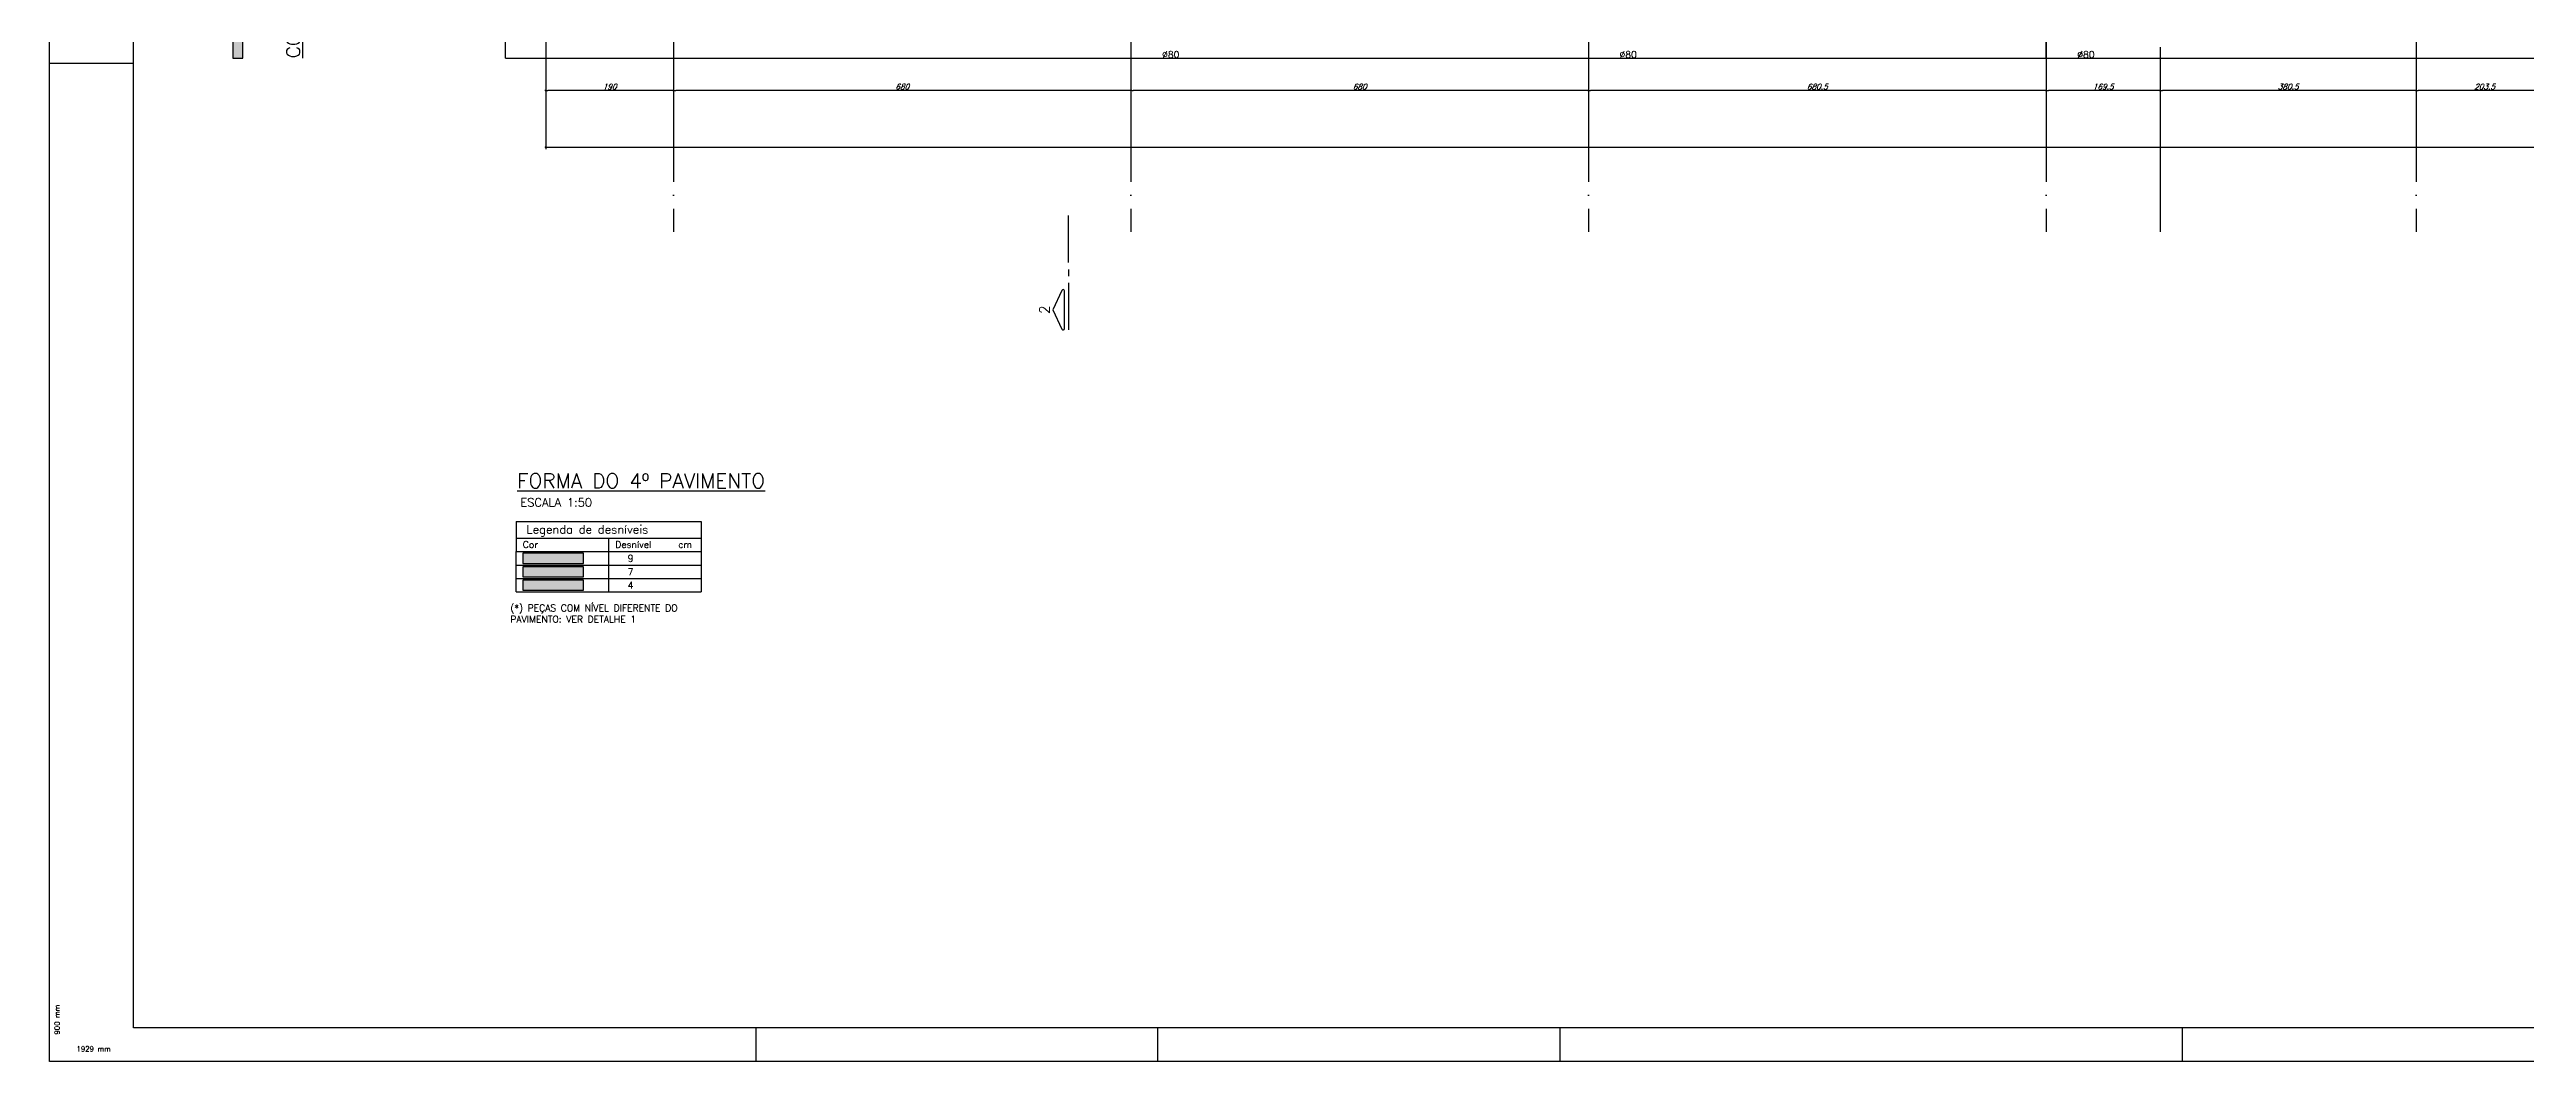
# Model space of a CAD drawing. Extents: x -4228 to 5417, y -2048 to 2452.
# Drawn here: x -4228 to -546, y -2048 to -543 of the extents above; entities that cross this region are included whole.
import ezdxf
from ezdxf.enums import TextEntityAlignment as Align

# ---------------------------------------------------------------- set-up
doc = ezdxf.new("R2010")
doc.units = 0
doc.header["$LTSCALE"] = 50
doc.header["$MEASUREMENT"] = 0
doc.linetypes.add('EIXO', pattern=[6.8, 6, -0.4, 0, -0.4])
doc.layers.get('0').update_dxf_attribs({"linetype": 'CONTINUOUS'})
doc.layers.get('DEFPOINTS').update_dxf_attribs({"linetype": 'CONTINUOUS'})
for name, color, linetype in [('AR-TEXTO_REGUA 120_1-200', 4, 'CONTINUOUS'), ('F-CORTE', 4, 'CONTINUOUS'), ('F-CORTE-INDICAÇÃO', 4, 'CONTINUOUS'), ('F-COTAS', 106, 'CONTINUOUS'), ('F-DESNIVEL-1', 254, 'CONTINUOUS'), ('F-EIXO', 12, 'EIXO'), ('F-LAJES', 3, 'CONTINUOUS'), ('F-MARGEM', 1, 'CONTINUOUS'), ('F-PILARES-DIM', 172, 'CONTINUOUS'), ('F-SOLIDO-CORTE', 71, 'CONTINUOUS'), ('F-TABELA-NÍVEIS', 1, 'CONTINUOUS'), ('F-TEXTO', 6, 'CONTINUOUS')]:
    doc.layers.add(name, color=color, linetype=linetype)
doc.layers.add('F-DESNIVEL-2', color=7, linetype='CONTINUOUS', true_color=0xffd1e8)
doc.layers.add('F-DESNIVEL-3', color=7, linetype='CONTINUOUS', true_color=0xd5c7ff)
doc.styles.add('CP-TEXT-INCL', font='simplex.shx', dxfattribs={"oblique": 20})
doc.styles.add('MCP', font='simplex.shx')
doc.styles.add('REGUA-120-esc1_200', font='simplex.shx', dxfattribs={"height": 0.6})
doc.styles.add('ROMANS', font='simplex.shx')
doc.dimstyles.new('CP-COTAS-50', dxfattribs={"dimscale": 0.64, "dimtxt": 12.5, "dimasz": 5, "dimexe": 5, "dimexo": 5, "dimgap": 2.5, "dimtad": 1, "dimdec": 1, "dimdsep": 46, "dimtxsty": 'CP-TEXT-INCL', "dimblk1": 'DOT', "dimblk2": 'DOT', "dimsah": 1, "dimcen": 9, "dimclrd": 256, "dimclre": 256, "dimclrt": 256, "dimadec": 0, "dimazin": 0, "dimtfac": 1, "dimtdec": 1, "dimtmove": 2, "dimatfit": 3, "dimldrblk": 'DOT', "dimfxl": 0, "dimtolj": 1, "dimarcsym": 0})

# ---------------------------------------------------------------- blocks, each defined once
blk = doc.blocks.new('*U11')
at = {"layer": 'F-CORTE-INDICAÇÃO'}
for p, q in [((-100, 0), (-170, 0)), ((-80, 0), (-90, 0)), ((-70, 0), (0, 0))]:
    blk.add_line(p, q, dxfattribs=at)
blk.add_lwpolyline([(-112, 6, 0.802585), (-111.2, 9.8), (-140, 23.3), (-168.8, 9.8, 0.802585), (-168, 6)], format="xyb", close=True, dxfattribs=at)
at = {"layer": 'F-CORTE-INDICAÇÃO', "style": 'ROMANS'}
blk.add_attdef('CORTE', text='', height=15, dxfattribs=at).set_placement((-140, 35.8), align=Align.MIDDLE_CENTER)
at = {"layer": 'F-CORTE-INDICAÇÃO', "color": 2, "style": 'ROMANS'}
blk.add_attdef('FOLHA', text='', height=12, dxfattribs=at).set_placement((-140, -10), align=Align.MIDDLE_CENTER)
blk = doc.blocks.new('*U16')
at = {"layer": 'F-EIXO'}
blk.add_line((0, 0), (0, -2755), dxfattribs=at)
at = {"layer": 'F-EIXO', "color": 2, "linetype": 'Continuous'}
blk.add_circle((0, 28.2072), 28.2072, dxfattribs=at)
at = {"layer": 'F-TEXTO', "style": 'ROMANS'}
blk.add_attdef('EIXO', text='', height=17.5, rotation=360, dxfattribs=at).set_placement((0, 28.2072), align=Align.MIDDLE_CENTER)
blk = doc.blocks.new('*U18')
at = {"layer": 'F-EIXO'}
blk.add_line((0, 0), (0, -2755), dxfattribs=at)
at = {"layer": 'F-EIXO', "color": 2, "linetype": 'Continuous'}
blk.add_circle((0, 28.2072), 28.2072, dxfattribs=at)
at = {"layer": 'F-TEXTO', "style": 'ROMANS'}
blk.add_attdef('EIXO', text='', height=17.5, rotation=360, dxfattribs=at).set_placement((0, 28.2072), align=Align.MIDDLE_CENTER)
blk = doc.blocks.new('*U14')
at = {"layer": 'F-EIXO'}
blk.add_line((0, 0), (0, -2755), dxfattribs=at)
at = {"layer": 'F-EIXO', "color": 2, "linetype": 'Continuous'}
blk.add_circle((0, 28.2072), 28.2072, dxfattribs=at)
at = {"layer": 'F-TEXTO', "style": 'ROMANS'}
blk.add_attdef('EIXO', text='', height=17.5, rotation=360, dxfattribs=at).set_placement((0, 28.2072), align=Align.MIDDLE_CENTER)
blk = doc.blocks.new('*U30')
at = {"layer": 'F-EIXO'}
blk.add_line((0, 0), (0, -2755), dxfattribs=at)
at = {"layer": 'F-EIXO', "color": 2, "linetype": 'Continuous'}
blk.add_circle((0, 28.2072), 28.2072, dxfattribs=at)
at = {"layer": 'F-TEXTO', "style": 'ROMANS'}
blk.add_attdef('EIXO', text='', height=17.5, rotation=360, dxfattribs=at).set_placement((0, 28.2072), align=Align.MIDDLE_CENTER)
blk = doc.blocks.new('*U37')
at = {"layer": 'F-EIXO'}
blk.add_line((0, 0), (0, -2655), dxfattribs=at)
at = {"layer": 'F-EIXO', "color": 2, "linetype": 'Continuous'}
blk.add_circle((0, 28.2), 28.2, dxfattribs=at)
at = {"layer": 'F-TEXTO', "style": 'ROMANS'}
blk.add_attdef('EIXO', text='', height=17.5, rotation=360, dxfattribs=at).set_placement((0, 28.2), align=Align.MIDDLE_CENTER)
blk = doc.blocks.new('*U41')
at = {"layer": 'F-EIXO'}
blk.add_line((0, 0), (0, -2755), dxfattribs=at)
at = {"layer": 'F-EIXO', "color": 2, "linetype": 'Continuous'}
blk.add_circle((0, 28.2072), 28.2072, dxfattribs=at)
at = {"layer": 'F-TEXTO', "style": 'ROMANS'}
blk.add_attdef('EIXO', text='', height=17.5, rotation=360, dxfattribs=at).set_placement((0, 28.2072), align=Align.MIDDLE_CENTER)
blk = doc.blocks.new('_DOT')
at = {"color": 0, "linetype": 'ByBlock'}
blk.add_line((-0.5, 0), (-1, 0), dxfattribs=at)
at = {"color": 0, "linetype": 'ByBlock', "const_width": 0.5}
blk.add_lwpolyline([(-0.25, 0, 1), (0.25, 0, 1)], format="xyb", close=True, dxfattribs=at)
blk = doc.blocks.new('*D52')
at = {"layer": 'DEFPOINTS', "color": 0, "linetype": 'Continuous', "transparency": 16777216}
for p in [(-3490, -415.5), (3259.5, -555.5), (3259.5, -687.9)]:
    blk.add_point(p, dxfattribs=at)
at = {"layer": 'F-COTAS', "linetype": 'Continuous', "lineweight": -2, "transparency": 16777216}
for p, q in [((-3490, -418.7), (-3490, -691.1)), ((3259.5, -558.7), (3259.5, -691.1)), ((-3486.8, -687.9), (3256.3, -687.9))]:
    blk.add_line(p, q, dxfattribs=at)
at = {"layer": 'F-COTAS', "linetype": 'Continuous', "lineweight": -2, "transparency": 16777216, "xscale": 3.2, "yscale": 3.2, "zscale": 3.2, "rotation": 180}
blk.add_blockref('_DOT', (-3490, -687.9), dxfattribs=at)
at = {"layer": 'F-COTAS', "linetype": 'Continuous', "lineweight": -2, "transparency": 16777216, "xscale": 3.2, "yscale": 3.2, "zscale": 3.2}
blk.add_blockref('_DOT', (3259.5, -687.9), dxfattribs=at)
at = {"layer": 'F-COTAS', "linetype": 'Continuous', "transparency": 16777216, "insert": (-115.2, -682.3), "char_height": 8, "attachment_point": 5, "style": 'CP-TEXT-INCL'}
blk.add_mtext('\\A1;6749.5', dxfattribs=at)
blk = doc.blocks.new('*D69')
at = {"layer": 'DEFPOINTS', "color": 0, "linetype": 'Continuous', "transparency": 16777216}
for p in [(-709.5, -603.5), (-709.5, -603.5), (-506, -603.5)]:
    blk.add_point(p, dxfattribs=at)
at = {"layer": 'F-COTAS', "linetype": 'Continuous', "lineweight": -2, "transparency": 16777216}
blk.add_line((-509.2, -603.5), (-706.3, -603.5), dxfattribs=at)
at = {"layer": 'F-COTAS', "linetype": 'Continuous', "lineweight": -2, "transparency": 16777216, "xscale": 3.2, "yscale": 3.2, "zscale": 3.2, "rotation": 180}
blk.add_blockref('_DOT', (-709.5, -603.5), dxfattribs=at)
at = {"layer": 'F-COTAS', "linetype": 'Continuous', "lineweight": -2, "transparency": 16777216, "xscale": 3.2, "yscale": 3.2, "zscale": 3.2}
blk.add_blockref('_DOT', (-506, -603.5), dxfattribs=at)
at = {"layer": 'F-COTAS', "linetype": 'Continuous', "transparency": 16777216, "insert": (-607.8, -597.9), "char_height": 8, "attachment_point": 5, "style": 'CP-TEXT-INCL'}
blk.add_mtext('\\A1;203.5', dxfattribs=at)
blk = doc.blocks.new('*D70')
at = {"layer": 'DEFPOINTS', "color": 0, "linetype": 'Continuous', "transparency": 16777216}
for p in [(-1090, -603.5), (-1090, -603.5), (-709.5, -603.5)]:
    blk.add_point(p, dxfattribs=at)
at = {"layer": 'F-COTAS', "linetype": 'Continuous', "lineweight": -2, "transparency": 16777216}
blk.add_line((-712.7, -603.5), (-1086.8, -603.5), dxfattribs=at)
at = {"layer": 'F-COTAS', "linetype": 'Continuous', "lineweight": -2, "transparency": 16777216, "xscale": 3.2, "yscale": 3.2, "zscale": 3.2, "rotation": 180}
blk.add_blockref('_DOT', (-1090, -603.5), dxfattribs=at)
at = {"layer": 'F-COTAS', "linetype": 'Continuous', "lineweight": -2, "transparency": 16777216, "xscale": 3.2, "yscale": 3.2, "zscale": 3.2}
blk.add_blockref('_DOT', (-709.5, -603.5), dxfattribs=at)
at = {"layer": 'F-COTAS', "linetype": 'Continuous', "transparency": 16777216, "insert": (-899.8, -597.9), "char_height": 8, "attachment_point": 5, "style": 'CP-TEXT-INCL'}
blk.add_mtext('\\A1;380.5', dxfattribs=at)
blk = doc.blocks.new('*D71')
at = {"layer": 'DEFPOINTS', "color": 0, "linetype": 'Continuous', "transparency": 16777216}
for p in [(-1259.5, -603.5), (-1259.5, -603.5), (-1090, -603.5)]:
    blk.add_point(p, dxfattribs=at)
at = {"layer": 'F-COTAS', "linetype": 'Continuous', "lineweight": -2, "transparency": 16777216}
blk.add_line((-1093.2, -603.5), (-1256.3, -603.5), dxfattribs=at)
at = {"layer": 'F-COTAS', "linetype": 'Continuous', "lineweight": -2, "transparency": 16777216, "xscale": 3.2, "yscale": 3.2, "zscale": 3.2, "rotation": 180}
blk.add_blockref('_DOT', (-1259.5, -603.5), dxfattribs=at)
at = {"layer": 'F-COTAS', "linetype": 'Continuous', "lineweight": -2, "transparency": 16777216, "xscale": 3.2, "yscale": 3.2, "zscale": 3.2}
blk.add_blockref('_DOT', (-1090, -603.5), dxfattribs=at)
at = {"layer": 'F-COTAS', "linetype": 'Continuous', "transparency": 16777216, "insert": (-1174.8, -597.9), "char_height": 8, "attachment_point": 5, "style": 'CP-TEXT-INCL'}
blk.add_mtext('\\A1;169.5', dxfattribs=at)
blk = doc.blocks.new('*D72')
at = {"layer": 'DEFPOINTS', "color": 0, "linetype": 'Continuous', "transparency": 16777216}
for p in [(-1940, -603.5), (-1940, -603.5), (-1259.5, -603.5)]:
    blk.add_point(p, dxfattribs=at)
at = {"layer": 'F-COTAS', "linetype": 'Continuous', "lineweight": -2, "transparency": 16777216}
blk.add_line((-1262.7, -603.5), (-1936.8, -603.5), dxfattribs=at)
at = {"layer": 'F-COTAS', "linetype": 'Continuous', "lineweight": -2, "transparency": 16777216, "xscale": 3.2, "yscale": 3.2, "zscale": 3.2, "rotation": 180}
blk.add_blockref('_DOT', (-1940, -603.5), dxfattribs=at)
at = {"layer": 'F-COTAS', "linetype": 'Continuous', "lineweight": -2, "transparency": 16777216, "xscale": 3.2, "yscale": 3.2, "zscale": 3.2}
blk.add_blockref('_DOT', (-1259.5, -603.5), dxfattribs=at)
at = {"layer": 'F-COTAS', "linetype": 'Continuous', "transparency": 16777216, "insert": (-1599.8, -597.9), "char_height": 8, "attachment_point": 5, "style": 'CP-TEXT-INCL'}
blk.add_mtext('\\A1;680.5', dxfattribs=at)
blk = doc.blocks.new('*D73')
at = {"layer": 'DEFPOINTS', "color": 0, "linetype": 'Continuous', "transparency": 16777216}
for p in [(-2620, -603.5), (-2620, -603.5), (-1940, -603.5)]:
    blk.add_point(p, dxfattribs=at)
at = {"layer": 'F-COTAS', "linetype": 'Continuous', "lineweight": -2, "transparency": 16777216}
blk.add_line((-1943.2, -603.5), (-2616.8, -603.5), dxfattribs=at)
at = {"layer": 'F-COTAS', "linetype": 'Continuous', "lineweight": -2, "transparency": 16777216, "xscale": 3.2, "yscale": 3.2, "zscale": 3.2, "rotation": 180}
blk.add_blockref('_DOT', (-2620, -603.5), dxfattribs=at)
at = {"layer": 'F-COTAS', "linetype": 'Continuous', "lineweight": -2, "transparency": 16777216, "xscale": 3.2, "yscale": 3.2, "zscale": 3.2}
blk.add_blockref('_DOT', (-1940, -603.5), dxfattribs=at)
at = {"layer": 'F-COTAS', "linetype": 'Continuous', "transparency": 16777216, "insert": (-2280, -597.9), "char_height": 8, "attachment_point": 5, "style": 'CP-TEXT-INCL'}
blk.add_mtext('\\A1;680', dxfattribs=at)
blk = doc.blocks.new('*D74')
at = {"layer": 'DEFPOINTS', "color": 0, "linetype": 'Continuous', "transparency": 16777216}
for p in [(-3300, -603.5), (-3300, -603.5), (-2620, -603.5)]:
    blk.add_point(p, dxfattribs=at)
at = {"layer": 'F-COTAS', "linetype": 'Continuous', "lineweight": -2, "transparency": 16777216}
blk.add_line((-2623.2, -603.5), (-3296.8, -603.5), dxfattribs=at)
at = {"layer": 'F-COTAS', "linetype": 'Continuous', "lineweight": -2, "transparency": 16777216, "xscale": 3.2, "yscale": 3.2, "zscale": 3.2, "rotation": 180}
blk.add_blockref('_DOT', (-3300, -603.5), dxfattribs=at)
at = {"layer": 'F-COTAS', "linetype": 'Continuous', "lineweight": -2, "transparency": 16777216, "xscale": 3.2, "yscale": 3.2, "zscale": 3.2}
blk.add_blockref('_DOT', (-2620, -603.5), dxfattribs=at)
at = {"layer": 'F-COTAS', "linetype": 'Continuous', "transparency": 16777216, "insert": (-2960, -597.9), "char_height": 8, "attachment_point": 5, "style": 'CP-TEXT-INCL'}
blk.add_mtext('\\A1;680', dxfattribs=at)
blk = doc.blocks.new('*D75')
at = {"layer": 'DEFPOINTS', "color": 0, "linetype": 'Continuous', "transparency": 16777216}
for p in [(-3490, -603.5), (-3490, -603.5), (-3300, -603.5)]:
    blk.add_point(p, dxfattribs=at)
at = {"layer": 'F-COTAS', "linetype": 'Continuous', "lineweight": -2, "transparency": 16777216}
blk.add_line((-3303.2, -603.5), (-3486.8, -603.5), dxfattribs=at)
at = {"layer": 'F-COTAS', "linetype": 'Continuous', "lineweight": -2, "transparency": 16777216, "xscale": 3.2, "yscale": 3.2, "zscale": 3.2, "rotation": 180}
blk.add_blockref('_DOT', (-3490, -603.5), dxfattribs=at)
at = {"layer": 'F-COTAS', "linetype": 'Continuous', "lineweight": -2, "transparency": 16777216, "xscale": 3.2, "yscale": 3.2, "zscale": 3.2}
blk.add_blockref('_DOT', (-3300, -603.5), dxfattribs=at)
at = {"layer": 'F-COTAS', "linetype": 'Continuous', "transparency": 16777216, "insert": (-3395, -597.9), "char_height": 8, "attachment_point": 5, "style": 'CP-TEXT-INCL'}
blk.add_mtext('\\A1;190', dxfattribs=at)
blk = doc.blocks.new('A0-4L_900')
at = {"layer": 'F-MARGEM', "color": 2}
for p, q in [((0, 29.7), (2.5, 29.7)), ((21, 1), (21, 0)), ((32.95, 0), (32.95, 1)), ((44.9, 1), (44.9, 0)), ((63.4, 1), (63.4, 0))]:
    blk.add_line(p, q, dxfattribs=at)
blk.add_lwpolyline([(0, 0), (0, 90), (192.9, 90), (192.9, 0)], close=True, dxfattribs=at)
at = {"layer": 'F-MARGEM', "color": 7}
blk.add_lwpolyline([(2.5, 89), (191.9, 89), (191.9, 1), (2.5, 1)], close=True, dxfattribs=at)
at = {"layer": 'F-MARGEM', "color": 1, "style": 'ROMANS'}
blk.add_text('900 mm', height=0.1524, rotation=90, dxfattribs=at).set_placement((0.3, 0.8))
blk.add_text('1929 mm', height=0.1524, dxfattribs=at).set_placement((0.8, 0.3))

msp = doc.modelspace()

# ---------------------------------------------------------------- hatches: boundary and pattern name
at = {"layer": 'F-SOLIDO-CORTE', "linetype": 'Continuous'}
msp.add_hatch(color=256, dxfattribs=at).paths.add_polyline_path([(-3955.295, -529.388), (-3955.295, -545.2), (-3955.295, -547.459), (-3955.295, -549.415), (-3955.295, -550.745), (-3955.295, -555.5), (-3950.152, -555.5), (-3942.343, -555.5), (-3940.295, -555.5), (-3940.295, -550.745), (-3940.295, -549.415), (-3940.295, -547.459), (-3940.295, -545.2), (-3940.295, -529.388), (-3940.295, -508.354), (-3940.295, -488.287), (-3940.295, -481.266), (-3940.295, -474.9), (-3940.295, -422.767), (-3940.295, -375.5), (-3947.469, -375.5), (-3953.974, -375.5), (-3955.295, -375.5), (-3955.295, -427.633), (-3955.295, -474.9), (-3955.295, -481.751), (-3955.295, -488.287), (-3955.295, -504.771)], flags=16)

# ---------------------------------------------------------------- linework, layer by layer
at = {"layer": 'F-CORTE', "linetype": 'Continuous'}
msp.add_lwpolyline([(-3955.295, -529.388), (-3955.295, -555.5), (-3950.152, -555.5), (-3942.343, -555.5), (-3940.295, -555.5), (-3940.295, -550.745), (-3940.295, -549.415), (-3940.295, -547.459), (-3940.295, -545.2), (-3940.295, -529.388)], dxfattribs=at)
at = {"layer": 'F-DESNIVEL-1'}
for points in [[(-3524.088, -1307.141), (-3434.088, -1307.141), (-3434.088, -1292.141)], [(-3524.088, -1307.141), (-3434.088, -1292.141), (-3524.088, -1292.141)], [(-3524.088, -1307.141), (-3524.088, -1292.141), (-3524.088, -1307.141)]]:
    msp.add_solid(points, dxfattribs=at)
at = {"layer": 'F-DESNIVEL-2'}
for points in [[(-3524.088, -1327.141), (-3434.088, -1327.141), (-3434.088, -1312.141)], [(-3524.088, -1327.141), (-3434.088, -1312.141), (-3524.088, -1312.141)], [(-3524.088, -1327.141), (-3524.088, -1312.141), (-3524.088, -1327.141)]]:
    msp.add_solid(points, dxfattribs=at)
at = {"layer": 'F-DESNIVEL-3'}
for points in [[(-3524.088, -1347.141), (-3434.088, -1347.141), (-3434.088, -1332.141)], [(-3524.088, -1347.141), (-3434.088, -1332.141), (-3524.088, -1332.141)], [(-3524.088, -1347.141), (-3524.088, -1332.141), (-3524.088, -1347.141)]]:
    msp.add_solid(points, dxfattribs=at)
at = {"layer": 'F-LAJES', "linetype": 'Continuous'}
for p, q in [((-3550, -555.5), (-3550, 1454.5)), ((-3300, -524.5), (-3300, -555.5)), ((-2620, -524.5), (-2620, -555.5)), ((-1940, -524.5), (-1940, -555.5)), ((-1259.5, -555.5), (-1259.5, -524.5)), ((-3550, -555.5), (3259.5, -555.5))]:
    msp.add_line(p, q, dxfattribs=at)
at = {"layer": 'F-SOLIDO-CORTE'}
msp.add_lwpolyline([(-3955.295, -529.388), (-3955.295, -545.2), (-3955.295, -547.459), (-3955.295, -549.415), (-3955.295, -550.745), (-3955.295, -555.5), (-3950.152, -555.5), (-3942.343, -555.5), (-3940.295, -555.5), (-3940.295, -550.745), (-3940.295, -549.415), (-3940.295, -547.459), (-3940.295, -545.2), (-3940.295, -529.388)], dxfattribs=at)
at = {"layer": 'F-TABELA-NÍVEIS'}
for p, q in [((-3534.088, -1244.641), (-3534.088, -1289.641)), ((-3534.088, -1244.641), (-3259.088, -1244.641)), ((-3259.088, -1244.641), (-3259.088, -1269.641)), ((-3534.088, -1269.641), (-3259.088, -1269.641)), ((-3396.588, -1269.641), (-3396.588, -1289.641)), ((-3259.088, -1269.641), (-3259.088, -1289.641)), ((-3534.088, -1289.641), (-3259.088, -1289.641)), ((-3534.088, -1309.641), (-3534.088, -1289.641)), ((-3534.088, -1309.641), (-3259.088, -1309.641)), ((-3534.088, -1329.641), (-3534.088, -1309.641)), ((-3434.088, -1292.141), (-3524.088, -1292.141)), ((-3524.088, -1292.141), (-3524.088, -1307.141)), ((-3524.088, -1307.141), (-3434.088, -1307.141)), ((-3434.088, -1312.141), (-3524.088, -1312.141)), ((-3524.088, -1312.141), (-3524.088, -1327.141)), ((-3434.088, -1307.141), (-3434.088, -1292.141)), ((-3434.088, -1327.141), (-3434.088, -1312.141)), ((-3396.588, -1289.641), (-3396.588, -1309.641)), ((-3396.588, -1309.641), (-3396.588, -1329.641)), ((-3259.088, -1289.641), (-3259.088, -1309.641)), ((-3259.088, -1309.641), (-3259.088, -1329.641)), ((-3534.088, -1329.641), (-3259.088, -1329.641)), ((-3534.088, -1349.641), (-3534.088, -1329.641)), ((-3534.088, -1349.641), (-3259.088, -1349.641)), ((-3524.088, -1327.141), (-3434.088, -1327.141)), ((-3434.088, -1332.141), (-3524.088, -1332.141)), ((-3524.088, -1332.141), (-3524.088, -1347.141)), ((-3524.088, -1347.141), (-3434.088, -1347.141)), ((-3434.088, -1347.141), (-3434.088, -1332.141)), ((-3396.588, -1329.641), (-3396.588, -1349.641)), ((-3259.088, -1329.641), (-3259.088, -1349.641))]:
    msp.add_line(p, q, dxfattribs=at)

# ---------------------------------------------------------------- block references
at = {"layer": 'F-CORTE-INDICAÇÃO', "linetype": 'Continuous'}
ref = msp.add_blockref('*U11', (-2712.844, -789.743), dxfattribs=dict(at, rotation=90))
ref.add_attrib('CORTE', '2', dxfattribs={"height": 15, "rotation": 90, "style": 'ROMANS'}).set_placement((-2748.607, -929.743), align=Align.MIDDLE_CENTER)
at = {"layer": 'F-EIXO', "linetype": 'Continuous'}
for name, p, values in [('*U14', (-3300, 1941.357), {'EIXO': '1'}), ('*U30', (-2620, 1941.357), {'EIXO': '2'}), ('*U18', (-1940, 1941.357), {'EIXO': '2a'}), ('*U41', (-1259.5, 1941.357), {'EIXO': '3'}), ('*U16', (-709.5, 1941.357), {'EIXO': 'Y1'}), ('*U37', (-1090, 1841.357), {'EIXO': 'T1'})]:
    msp.add_blockref(name, p, dxfattribs=at).add_auto_attribs(values)
at = {"layer": 'F-MARGEM', "linetype": 'Continuous', "xscale": 50, "yscale": 50, "zscale": 50}
msp.add_blockref('A0-4L_900', (-4227.599, -2048.155), dxfattribs=at)

# ---------------------------------------------------------------- texts
at = {"layer": 'AR-TEXTO_REGUA 120_1-200', "color": 2, "style": 'REGUA-120-esc1_200'}
msp.add_text('ESCALA 1:50', height=12.5, dxfattribs=at).set_placement((-3527.683, -1222.66))
at = {"layer": 'F-CORTE', "color": 6, "linetype": 'Continuous', "style": 'MCP'}
msp.add_text('%%UCORTE 2-2', height=20, rotation=90, dxfattribs=at).set_placement((-3855.295, -555.5))
at = {"layer": 'F-PILARES-DIM', "linetype": 'Continuous', "style": 'MCP'}
for p in [(-2573.75, -555.125), (-1893.75, -555.125), (-1213.25, -555.125)]:
    msp.add_text('%%c80', height=10, dxfattribs=at).set_placement(p)
at = {"layer": 'F-TABELA-NÍVEIS', "color": 3, "style": 'MCP'}
msp.add_text('Legenda de desníveis', height=12.5, dxfattribs=at).set_placement((-3518.613, -1262.844))
at = {"layer": 'F-TABELA-NÍVEIS', "color": 2, "style": 'MCP'}
for s, p in [('Cor', (-3524.088, -1284.016)), ('Desnível', (-3386.588, -1284.016)), ('cm', (-3293.052, -1284.016)), ('9', (-3368.129, -1304.641)), ('7', (-3368.129, -1324.641)), ('4', (-3368.129, -1344.641)), ('4', (-3368.129, -1344.641))]:
    msp.add_text(s, height=10, dxfattribs=at).set_placement(p)
at = {"layer": 'F-TABELA-NÍVEIS', "color": 2, "insert": (-3542.593, -1368.491), "char_height": 10, "width": 276.95934, "attachment_point": 1, "style": 'MCP'}
msp.add_mtext('(*) PEÇAS COM NÍVEL DIFERENTE DO PAVIMENTO: VER DETALHE 1', dxfattribs=at)
at = {"layer": 'F-TEXTO', "style": 'ROMANS'}
msp.add_text('%%UFORMA DO 4º PAVIMENTO', height=21.875, dxfattribs=at).set_placement((-3532.523, -1195.048))

# ---------------------------------------------------------------- dimensions: what is measured, and where the dimension line sits
at = {"layer": 'F-COTAS', "linetype": 'Continuous'}
for base, p1, p2, picture, middle in [((3259.5, -687.899), (-3490, -415.5), (3259.5, -555.5), '*D52', (-115.25, -682.299)), ((-3490, -603.482), (-3300, -603.482), (-3490, -603.482), '*D75', (-3395, -597.882)), ((-3300, -603.482), (-2620, -603.482), (-3300, -603.482), '*D74', (-2960, -597.882)), ((-2620, -603.482), (-1940, -603.482), (-2620, -603.482), '*D73', (-2280, -597.882)), ((-1940, -603.482), (-1259.5, -603.482), (-1940, -603.482), '*D72', (-1599.75, -597.882)), ((-1259.5, -603.482), (-1090, -603.482), (-1259.5, -603.482), '*D71', (-1174.75, -597.882)), ((-1090, -603.482), (-709.5, -603.482), (-1090, -603.482), '*D70', (-899.75, -597.882)), ((-709.5, -603.482), (-506, -603.482), (-709.5, -603.482), '*D69', (-607.75, -597.882))]:
    dim = msp.add_linear_dim(base=base, p1=p1, p2=p2, dimstyle='CP-COTAS-50', dxfattribs=at)
    dim.commit()
    dim.dimension.update_dxf_attribs({"geometry": picture, "text_midpoint": middle})

doc.saveas('drawing.dxf')
